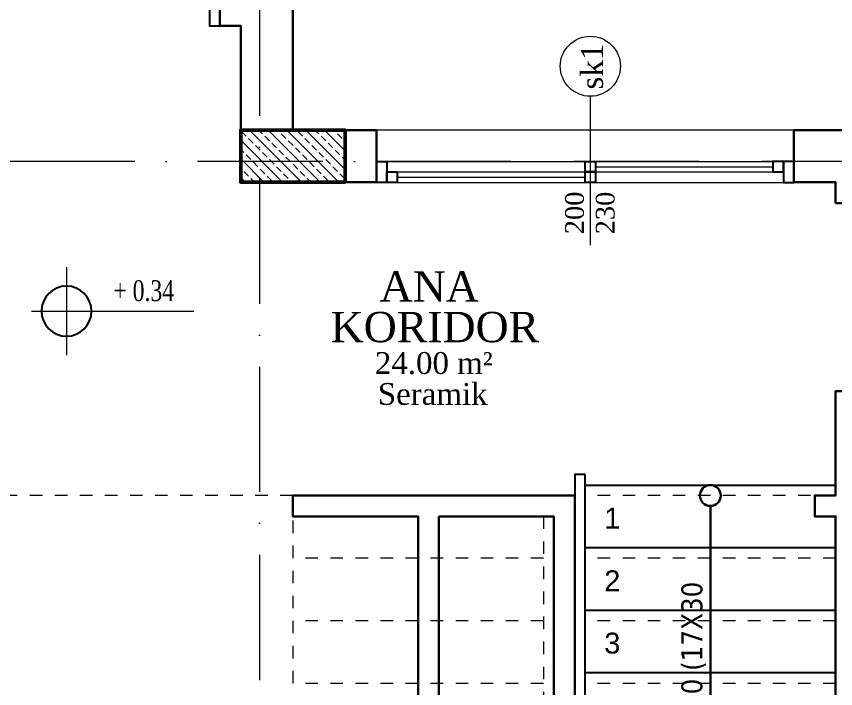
# Model space of a CAD drawing. Header units: centimetres. Extents: x 116407 to 128890, y -80763 to -76541.
# Drawn here: x 118323.8 to 118716.2, y -78922.5 to -78600.5 of the extents above; entities that cross this region are included whole.
import ezdxf
from ezdxf.enums import TextEntityAlignment as Align

# ---------------------------------------------------------------- set-up
doc = ezdxf.new("R2010")
doc.units = ezdxf.units.CM
doc.linetypes.add('ACAD_ISO10W100', pattern=[18, 12, -3, 0, -3])
doc.linetypes.add('KAPI ACILIS', pattern=[12, 6, -6])
for name, color, linetype, lineweight in [('000 DUVAR UPDATED', 30, 'Continuous', 35), ('00_Axis', 70, 'ACAD_ISO10W100', 9), ('00_DUVAR', 150, 'Continuous', 30), ('00_TEXT', 255, 'Continuous', 13), ('02 MERDIVEN IZDUSUM', 50, 'Continuous', 20), ('02 MERDIVEN KORKULUK', 30, 'Continuous', 25), ('02 MERDIVEN OK', 50, 'Continuous', 30), ('02 MERDIVEN PLAN', 90, 'Continuous', 25), ('04 PEN TAG', 71, 'Continuous', 18), ('04 pencere cam', 4, 'Continuous', 18), ('04 PENCERE DENIZLIK', 190, 'Continuous', 18), ('04 pencere kasa', 3, 'Continuous', 25), ('04 pencere plan', 2, 'Continuous', 18), ('7-Yazı-Ölçü(0.18)', 7, 'Continuous', 18), ('COLUMN4', 3, 'Continuous', 50), ('OL', 30, 'Continuous', 15), ('tarama', 2, 'Continuous', 18), ('YAZI', 7, 'Continuous', 20)]:
    doc.layers.add(name, color=color, linetype=linetype, lineweight=lineweight)
doc.layers.add('PL', color=1, linetype='Continuous')
doc.styles.add('Fam Text 1-100', font='arial.ttf', dxfattribs={"height": 15})
doc.styles.get("Standard").update_dxf_attribs({"font": 'times.ttf'})

# ---------------------------------------------------------------- blocks, each defined once
blk = doc.blocks.new('oda ismi-flat-1-flat-2-flat-1')
at = {"layer": 'YAZI'}
for tag, height, p in [('ODAISMI', 25.92, (32.82, 3.23)), ('ODAISMI', 25.92, (32.82, -31.51)), ('METREKARE', 18.66, (32.64, -58.69)), ('MALZEME', 18.66, (34.41, -85.12))]:
    blk.add_attdef(tag, text='', height=height, dxfattribs=at).set_placement(p, align=Align.CENTER)

msp = doc.modelspace()

# ---------------------------------------------------------------- hatches: boundary and pattern name
at = {"layer": 'tarama'}
h = msp.add_hatch(dxfattribs=at)
h.set_pattern_fill('ANSI33', color=256, angle=270)
h.set_pattern_definition([(315, (52596.2175, 852.147), (4.49012806, 4.49012806), []), (315, (52596.2175, 847.657), (4.49012806, 4.49012806), [3.175, -1.5875])])
h.paths.add_polyline_path([(118481.22, -78680.02), (118481.22, -78655.02), (118431.22, -78655.02), (118431.22, -78680.02)])

# ---------------------------------------------------------------- linework, layer by layer
at = {"layer": '00_Axis', "linetype": 'ACAD_ISO10W100', "ltscale": 5}
for p, q in [((118440.28, -77416.83), (118440.28, -80426.39)), ((119732.01, -78670), (117050.33, -78670))]:
    msp.add_line(p, q, dxfattribs=at)
at = {"layer": '00_DUVAR'}
for points in [[(118496.22, -78680), (118496.22, -78655), (118456.22, -78655), (118456.22, -78390), (118431.22, -78390), (118431.22, -78595), (118421.22, -78595), (118421.22, -78605), (118431.22, -78605), (118431.22, -78680)], [(118716.22, -78690), (118741.22, -78690), (118741.22, -78680), (118831.22, -78680), (118831.22, -78655), (118696.22, -78655), (118696.22, -78680), (118716.22, -78680)], [(118716.22, -79215), (118716.22, -79315), (118836.22, -79315), (118836.22, -79290), (118741.22, -79290), (118741.22, -78780), (118716.22, -78780), (118716.22, -78830), (118706.22, -78830), (118706.22, -78840), (118716.22, -78840), (118716.22, -79190), (118691.22, -79190), (118691.22, -79215)], [(118526.22, -78840), (118581.22, -78840), (118581.22, -79075), (118591.22, -79075), (118591.22, -78830), (118456.22, -78830), (118456.22, -78840), (118516.22, -78840), (118516.22, -78983.87), (118526.22, -78987.36)]]:
    msp.add_lwpolyline(points, close=True, dxfattribs=at)
at = {"layer": '02 MERDIVEN IZDUSUM', "linetype": 'KAPI ACILIS'}
for p, q in [((118576.22, -78830.02), (118456.22, -78830.02)), ((118716.22, -78830.02), (118596.22, -78830.02)), ((118576.22, -78860.02), (118456.22, -78860.02)), ((118716.22, -78860.02), (118596.22, -78860.02)), ((118576.22, -78890.02), (118456.22, -78890.02)), ((118716.22, -78890.02), (118596.22, -78890.02)), ((118576.22, -78920.02), (118456.22, -78920.02)), ((118716.22, -78920.02), (118596.22, -78920.02))]:
    msp.add_line(p, q, dxfattribs=at)
for points in [[(118456.22, -78830.02), (118231.22, -78830.02)], [(118456.22, -78830.02), (118456.22, -79189.95)], [(118581.22, -79006.57), (118581.22, -78840.02), (118576.22, -78840.02), (118576.22, -79004.67)]]:
    msp.add_lwpolyline(points, dxfattribs=at)
at = {"layer": '02 MERDIVEN KORKULUK'}
for points in [[(118576.22, -79010.02), (118576.22, -79080.02), (118596.22, -79080.02), (118596.22, -78820.02)], [(118596.22, -78820.02), (118591.22, -78820.02), (118591.22, -79075.02), (118581.22, -79075.02), (118581.22, -79011.92)]]:
    msp.add_lwpolyline(points, dxfattribs=at)
at = {"layer": '02 MERDIVEN OK'}
msp.add_lwpolyline([(118656.22, -78835.02), (118656.22, -79095.02), (118516.22, -79095.02), (118516.22, -79004.48)], dxfattribs=at)
msp.add_circle((118656.22, -78830.02), 5, dxfattribs=at)
at = {"layer": '02 MERDIVEN PLAN'}
for p, q in [((118716.22, -78855.02), (118596.22, -78855.02)), ((118716.22, -78885.02), (118596.22, -78885.02)), ((118716.22, -78915.02), (118596.22, -78915.02))]:
    msp.add_line(p, q, dxfattribs=at)
msp.add_lwpolyline([(118596.22, -78825.02), (118716.22, -78825.02)], dxfattribs=at)
at = {"layer": '04 PEN TAG'}
msp.add_line((118598.72, -78638.78), (118598.72, -78710.03), dxfattribs=at)
msp.add_circle((118598.72, -78624.41), 14.38, dxfattribs=at)
at = {"layer": '04 pencere cam'}
for p, q in [((118601.22, -78672.52), (118686.22, -78672.52)), ((118506.22, -78677.52), (118596.22, -78677.52))]:
    msp.add_line(p, q, dxfattribs=at)
at = {"layer": '04 PENCERE DENIZLIK'}
msp.add_line((118696.22, -78655.03), (118496.22, -78655.03), dxfattribs=at)
at = {"layer": '04 pencere kasa'}
for points in [[(118416.22, -78595.05), (118416.22, -78605.05), (118421.22, -78605.05), (118421.22, -78595.05)], [(118501.22, -78670.02), (118501.22, -78680.02), (118496.22, -78680.02), (118496.22, -78670.02)], [(118601.22, -78670.02), (118601.22, -78675.02), (118596.22, -78675.02), (118596.22, -78670.02)], [(118686.22, -78670.02), (118686.22, -78675.02), (118691.22, -78675.02), (118691.22, -78670.02)], [(118691.22, -78670.02), (118691.22, -78680.02), (118696.22, -78680.02), (118696.22, -78670.02)], [(118506.22, -78675.02), (118506.22, -78680.02), (118501.22, -78680.02), (118501.22, -78675.02)], [(118506.22, -78675.02), (118506.22, -78680.02), (118501.22, -78680.02), (118501.22, -78675.02)], [(118601.22, -78675.02), (118601.22, -78680.02), (118596.22, -78680.02), (118596.22, -78675.02)]]:
    msp.add_lwpolyline(points, close=True, dxfattribs=at)
at = {"layer": '04 pencere plan'}
for p, q in [((118496.22, -78670.02), (118696.22, -78670.02)), ((118506.22, -78675.02), (118686.22, -78675.02)), ((118496.22, -78680.02), (118696.22, -78680.02))]:
    msp.add_line(p, q, dxfattribs=at)
at = {"layer": 'COLUMN4', "color": 6}
msp.add_lwpolyline([(118481.22, -78680), (118481.22, -78655), (118431.22, -78655), (118431.22, -78680)], close=True, dxfattribs=at)
at = {"layer": 'OL', "linetype": 'Continuous'}
msp.add_line((118330.97, -78741.71), (118408.86, -78741.71), dxfattribs=at)
msp.add_lwpolyline([(118347.77, -78720.6), (118347.77, -78762.83)], dxfattribs=at)
msp.add_circle((118347.77, -78741.71), 12, dxfattribs=at)
at = {"layer": 'PL'}
for start, end in [(0, 180), (180, 0)]:
    msp.add_arc((118347.77, -78741.71), 12, start, end, dxfattribs=at)

# ---------------------------------------------------------------- block references
at = {"layer": '000 DUVAR UPDATED'}
ref = msp.add_blockref('oda ismi-flat-1-flat-2-flat-1', (118505.26, -78738.92), dxfattribs=dict(at, xscale=0.5599999999999999, yscale=0.5599999999999999, zscale=0.5599999999999999))
ref.add_attrib('METREKARE', '24.00 m²', dxfattribs={"layer": 'YAZI', "height": 10.451}).set_placement((118523.72, -78771.79), align=Align.CENTER)
ref.add_attrib('MALZEME', 'Seramik', dxfattribs={"layer": 'YAZI', "height": 10.451}).set_placement((118523.22, -78786.59), align=Align.CENTER)
ref.add_attrib('ODAISMI', 'KORIDOR', dxfattribs={"layer": 'YAZI', "height": 14.515}).set_placement((118524.27, -78756.57), align=Align.CENTER)
ref.add_attrib('ODAISMI', 'ANA', dxfattribs={"layer": 'YAZI', "height": 14.515}).set_placement((118521.56, -78737.11), align=Align.CENTER)

# ---------------------------------------------------------------- texts
at = {"layer": '00_TEXT', "char_height": 10, "width": 99.1372, "attachment_point": 9, "style": 'Fam Text 1-100'}
for s, insert in [('1', (118613.13, -78845.85)), ('2', (118613.13, -78875.85)), ('3', (118613.13, -78905.85))]:
    msp.add_mtext(s, dxfattribs=dict(at, insert=insert))
at = {"layer": '00_TEXT', "insert": (118654.16, -78871.3), "char_height": 10, "width": 99.1372, "attachment_point": 9, "rotation": 90, "style": 'Fam Text 1-100'}
msp.add_mtext('{\\fTahoma|b1|i0|c162|p34;M1:\\fTahoma|b0|i0|c162|p34; 2\\fTahoma|b0|i0|c0|p34;0\\fTahoma|b0|i0|c162|p34; (17X\\fTahoma|b0|i0|c0|p34;30}', dxfattribs=at)
at = {"layer": '04 PEN TAG', "color": 5}
msp.add_text('sk1', height=10.5, rotation=90, dxfattribs=at).set_placement((118599.28, -78624.55), align=Align.MIDDLE)
at = {"layer": '04 PEN TAG', "color": 3}
msp.add_text('200', height=9, rotation=90, dxfattribs=at).set_placement((118595.63, -78704.84))
at = {"layer": '04 PEN TAG', "color": 1}
msp.add_text('230', height=9, rotation=90, dxfattribs=at).set_placement((118610.33, -78694.7), align=Align.CENTER)
at = {"layer": '7-Yazı-Ölçü(0.18)', "width": 0.75}
msp.add_text('+ 0.34', height=10, dxfattribs=at).set_placement((118370.27, -78736.89))

doc.saveas('drawing.dxf')
